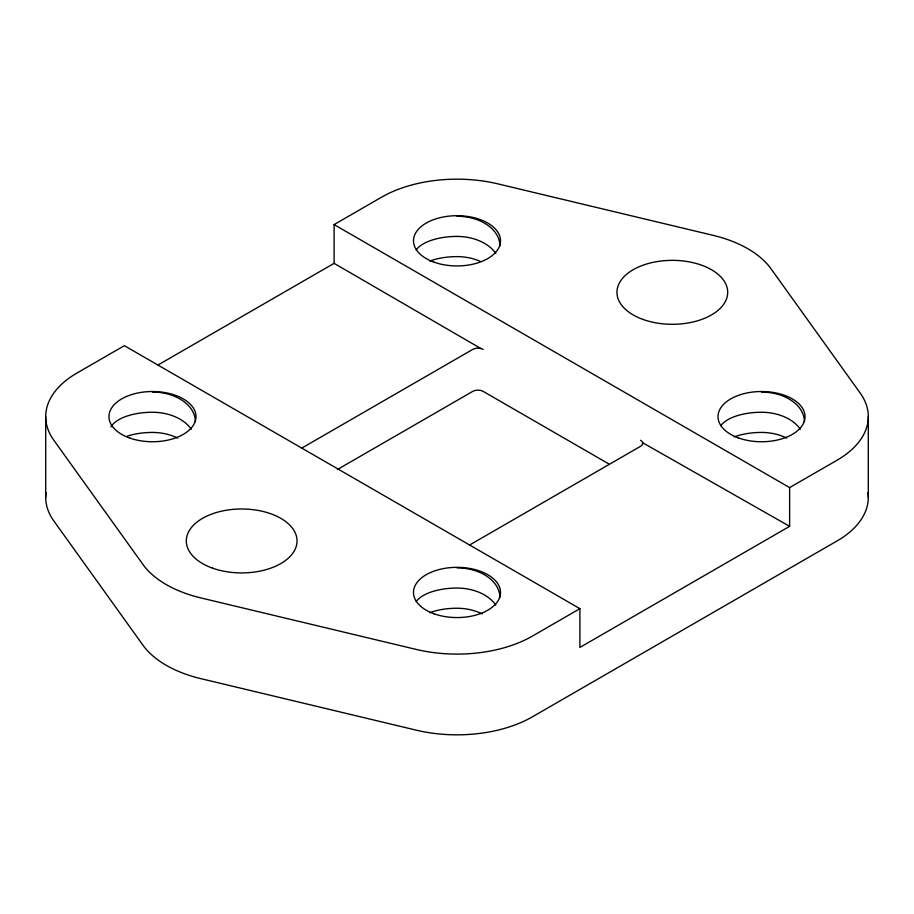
<?xml version="1.0" encoding="UTF-8"?>
<svg xmlns="http://www.w3.org/2000/svg" width="914" height="914" viewBox="0 0 914 914"><rect width="100%" height="100%" fill="white"/><g stroke="black" fill="none" stroke-linecap="round" stroke-linejoin="round"><path stroke-width="1.37" d="M334.101 224.593L381.492 197.23A106.778 61.649 0 0 1 497.867 183.863L713.194 235.366A106.778 61.649 0 0 1 770.982 268.727L860.177 393.043A106.778 61.649 0 0 1 837.03 460.233L789.627 487.596L334.101 224.593L334.101 263.346L480.764 348.474M157.676 365.2L334.101 263.346M301.723 448.146L472.755 349.399A7.358 4.25 0 0 1 483.152 349.399M337.403 469.522L472.755 391.375A7.358 4.25 0 0 1 483.152 391.375L608.598 463.798M469.545 545.041L640.577 446.295A7.358 4.25 0 0 0 640.577 440.285M579.899 608.678L532.508 636.041A106.778 61.649 0 0 1 416.133 649.408L200.806 597.905A106.778 61.649 0 0 1 143.018 564.544L53.823 440.228A106.778 61.649 0 0 1 76.97 373.038L124.373 345.686L579.899 608.678L579.899 647.432L789.627 526.338L789.627 487.596M642.668 442.73L789.627 526.338M868.3 416.635L868.3 497.365M45.7 416.635L45.7 497.365M46.031 492.52A106.778 61.649 0 0 0 53.823 520.957L143.018 645.273A106.778 61.649 0 0 0 200.806 678.634L416.133 730.137A106.778 61.649 0 0 0 532.508 716.77L837.03 540.962A106.778 61.649 0 0 0 867.969 492.532M191.277 429.249A43.015 29.614 0 0 0 152.478 412.248A43.015 19.537 0 0 0 110.937 426.907M177.67 438.092A43.015 29.614 0 0 0 152.478 432.425A43.015 19.537 0 0 0 127.286 436.149M152.478 392.072A43.015 29.614 0 0 1 195.368 421.685M495.799 605.068A43.015 29.614 0 0 0 457 588.056A43.015 19.537 0 0 0 416.213 601.549M482.181 613.911A43.015 29.614 0 0 0 457 608.233A43.015 19.537 0 0 0 429.683 612.711M457 567.88A43.015 29.614 0 0 1 499.889 597.493M800.321 429.249A43.015 29.614 0 0 0 761.522 412.248A43.015 19.537 0 0 0 720.735 425.73M786.714 438.092A43.015 29.614 0 0 0 761.522 432.425A43.015 19.537 0 0 0 734.205 436.903M761.522 392.072A43.015 29.614 0 0 1 804.411 421.685M457 236.429A43.015 29.614 0 0 1 495.799 253.441M479.964 261.233A43.015 29.614 0 0 0 457 256.617A43.015 19.537 0 0 0 429.683 261.084M457 216.252A43.015 29.614 0 0 1 499.889 245.866M416.213 249.922A43.015 19.537 0 0 1 457 236.418M130.005 438.137A43.506 25.112 0 0 0 195.973 417.115A43.506 25.112 0 0 0 131.456 394.642A43.506 25.112 0 0 0 130.005 438.137M212.494 568.12A55.366 31.967 0 0 0 297.016 541.956A55.366 31.967 0 0 0 215.51 512.777A55.366 31.967 0 0 0 212.494 568.12M434.07 613.797A43.506 25.112 0 0 0 500.484 593.243A43.506 25.112 0 0 0 436.446 570.313A43.506 25.112 0 0 0 434.07 613.797M738.592 437.977A43.506 25.112 0 0 0 805.006 417.424A43.506 25.112 0 0 0 740.968 394.505A43.506 25.112 0 0 0 738.592 437.977M643.148 319.489A55.366 31.967 0 0 0 727.67 293.325A55.366 31.967 0 0 0 646.164 264.146A55.366 31.967 0 0 0 643.148 319.489M434.081 262.169A43.506 25.112 0 0 0 500.484 241.616A43.506 25.112 0 0 0 436.446 218.686A43.506 25.112 0 0 0 434.081 262.169"/></g></svg>
